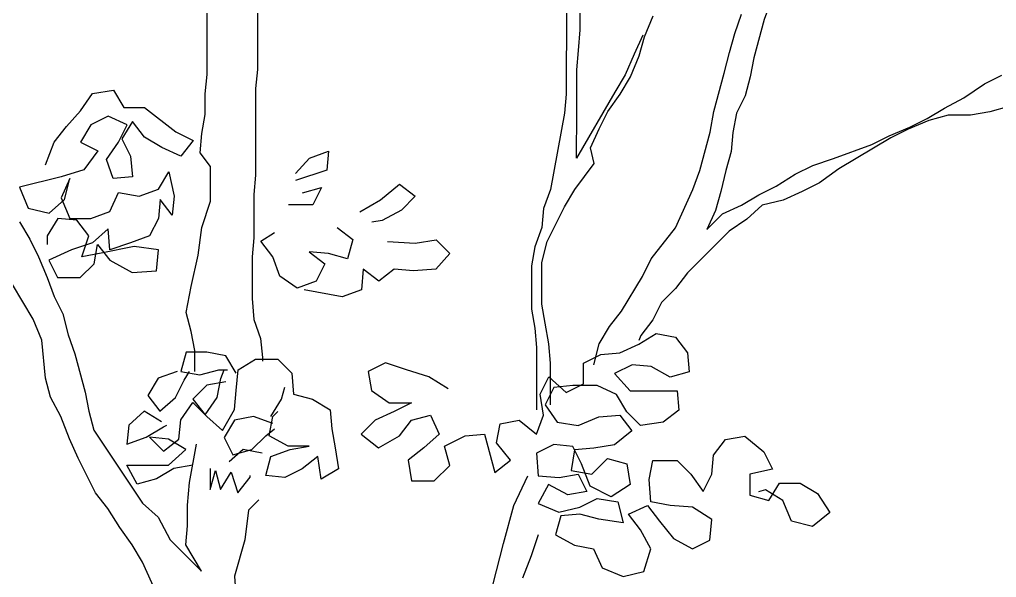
# Model space of a CAD drawing. Header units: millimetres. Extents: x 684983 to 685377, y 990360 to 990509.
# Drawn here: x 685188.02 to 685189.03, y 990443.054 to 990443.631 of the extents above; entities that cross this region are included whole.
import ezdxf

# ---------------------------------------------------------------- set-up
doc = ezdxf.new("R2010")
doc.units = ezdxf.units.MM
doc.layers.add('JACK  FRUIT TREE', color=7, linetype='Continuous')

# ---------------------------------------------------------------- blocks, each defined once
blk = doc.blocks.new('JT')
for p, q in [((0.00384, 1.01051, 157.72663), (0.00377, 0.93514, 157.72663)), ((0.21678, 0.97801, 157.72663), (0.21672, 0.91819, 157.72663)), ((0.22634, 0.96245, 157.72663), (0.22635, 0.97681, 157.72663)), ((0.35796, 0.98267, 157.72663), (0.35317, 0.96951, 157.72663)), ((-0.03093, 0.93158, 157.72663), (-0.03089, 0.97465, 157.72663)), ((0.2706, 0.95762, 157.72663), (0.2766, 0.97198, 157.72663)), ((0.33282, 0.95996, 157.72663), (0.33762, 0.97312, 157.72663)), ((0.35317, 0.96951, 157.72663), (0.34596, 0.9432, 157.72663)), ((0.22513, 0.94809, 157.72663), (0.22634, 0.96245, 157.72663)), ((0.26941, 0.95882, 157.72663), (0.26341, 0.94567, 157.72663)), ((0.267, 0.94447, 157.72663), (0.2706, 0.95762, 157.72663)), ((0.32922, 0.9468, 157.72663), (0.33282, 0.95996, 157.72663)), ((0.22392, 0.93493, 157.72663), (0.22513, 0.94809, 157.72663)), ((0.26341, 0.94567, 157.72663), (0.25742, 0.93131, 157.72663)), ((0.261, 0.93011, 157.72663), (0.267, 0.94447, 157.72663)), ((0.32561, 0.93245, 157.72663), (0.32922, 0.9468, 157.72663)), ((0.34596, 0.9432, 157.72663), (0.34356, 0.93004, 157.72663)), ((-0.03214, 0.91842, 157.72663), (-0.03093, 0.93158, 157.72663)), ((0.00377, 0.93514, 157.72663), (0.00256, 0.92198, 157.72663)), ((0.22389, 0.90622, 157.72663), (0.22392, 0.93493, 157.72663)), ((0.25742, 0.93131, 157.72663), (0.25023, 0.91936, 157.72663)), ((0.25381, 0.91816, 157.72663), (0.261, 0.93011, 157.72663)), ((0.31841, 0.90613, 157.72663), (0.32561, 0.93245, 157.72663)), ((0.34356, 0.93004, 157.72663), (0.33996, 0.91688, 157.72663)), ((0.50508, 0.9251, 157.72663), (0.51705, 0.93108, 157.72663)), ((0.49071, 0.91555, 157.72663), (0.50508, 0.9251, 157.72663)), ((-0.03215, 0.90406, 157.72663), (-0.03214, 0.91842, 157.72663)), ((0.00256, 0.92198, 157.72663), (0.00251, 0.86215, 157.72663)), ((0.21672, 0.91819, 157.72663), (0.21552, 0.90503, 157.72663)), ((0.25023, 0.91936, 157.72663), (0.22386, 0.87391, 157.72663)), ((0.24543, 0.9062, 157.72663), (0.25381, 0.91816, 157.72663)), ((0.33996, 0.91688, 157.72663), (0.33396, 0.90492, 157.72663)), ((0.47754, 0.90838, 157.72663), (0.49071, 0.91555, 157.72663)), ((0.52181, 0.90954, 157.72663), (0.50865, 0.90596, 157.72663)), ((-0.03456, 0.8909, 157.72663), (-0.03215, 0.90406, 157.72663)), ((0.21552, 0.90503, 157.72663), (0.2059, 0.85239, 157.72663)), ((0.22386, 0.87391, 157.72663), (0.22389, 0.90622, 157.72663)), ((0.23943, 0.89424, 157.72663), (0.24543, 0.9062, 157.72663)), ((0.31601, 0.89178, 157.72663), (0.31841, 0.90613, 157.72663)), ((0.33396, 0.90492, 157.72663), (0.33156, 0.89176, 157.72663)), ((0.46557, 0.90121, 157.72663), (0.47754, 0.90838, 157.72663)), ((0.47993, 0.90359, 157.72663), (0.46677, 0.90001, 157.72663)), ((0.49548, 0.90358, 157.72663), (0.47993, 0.90359, 157.72663)), ((0.50865, 0.90596, 157.72663), (0.49548, 0.90358, 157.72663)), ((0.46677, 0.90001, 157.72663), (0.4524, 0.89404, 157.72663)), ((0.4536, 0.89524, 157.72663), (0.46557, 0.90121, 157.72663)), ((-0.03577, 0.87774, 157.72663), (-0.03456, 0.8909, 157.72663)), ((0.23344, 0.88108, 157.72663), (0.23943, 0.89424, 157.72663)), ((0.3088, 0.86546, 157.72663), (0.31601, 0.89178, 157.72663)), ((0.33156, 0.89176, 157.72663), (0.33035, 0.8786, 157.72663)), ((0.42727, 0.8833, 157.72663), (0.43924, 0.88927, 157.72663)), ((0.43924, 0.88927, 157.72663), (0.4536, 0.89524, 157.72663)), ((0.4524, 0.89404, 157.72663), (0.44043, 0.88807, 157.72663)), ((0.40094, 0.87375, 157.72663), (0.42727, 0.8833, 157.72663)), ((0.44043, 0.88807, 157.72663), (0.40452, 0.86657, 157.72663)), ((-0.0286, 0.86816, 157.72663), (-0.03577, 0.87774, 157.72663)), ((0.23582, 0.87031, 157.72663), (0.23344, 0.88108, 157.72663)), ((0.33035, 0.8786, 157.72663), (0.32675, 0.86544, 157.72663)), ((0.22265, 0.85238, 157.72663), (0.23582, 0.87031, 157.72663)), ((0.37461, 0.86301, 157.72663), (0.38658, 0.86898, 157.72663)), ((0.38658, 0.86898, 157.72663), (0.40094, 0.87375, 157.72663)), ((-0.02862, 0.84423, 157.72663), (-0.0286, 0.86816, 157.72663)), ((0.00251, 0.86215, 157.72663), (0.0013, 0.84899, 157.72663)), ((0.304, 0.8523, 157.72663), (0.3088, 0.86546, 157.72663)), ((0.32675, 0.86544, 157.72663), (0.32315, 0.85109, 157.72663)), ((0.36144, 0.85465, 157.72663), (0.37461, 0.86301, 157.72663)), ((0.40452, 0.86657, 157.72663), (0.39135, 0.85701, 157.72663)), ((0.39135, 0.85701, 157.72663), (0.37938, 0.85104, 157.72663)), ((0.0013, 0.84899, 157.72663), (0.00127, 0.81908, 157.72663)), ((0.2059, 0.85239, 157.72663), (0.2011, 0.83924, 157.72663)), ((0.21546, 0.84042, 157.72663), (0.22265, 0.85238, 157.72663)), ((0.29202, 0.82599, 157.72663), (0.304, 0.8523, 157.72663)), ((0.32315, 0.85109, 157.72663), (0.31955, 0.83793, 157.72663)), ((0.3375, 0.84151, 157.72663), (0.34947, 0.84867, 157.72663)), ((0.34947, 0.84867, 157.72663), (0.36144, 0.85465, 157.72663)), ((0.37938, 0.85104, 157.72663), (0.36621, 0.84507, 157.72663)), ((-0.03462, 0.82629, 157.72663), (-0.02862, 0.84423, 157.72663)), ((0.36621, 0.84507, 157.72663), (0.35185, 0.84149, 157.72663)), ((0.2011, 0.83924, 157.72663), (0.19989, 0.82608, 157.72663)), ((0.20347, 0.8165, 157.72663), (0.21546, 0.84042, 157.72663)), ((0.31955, 0.83793, 157.72663), (0.31355, 0.82478, 157.72663)), ((0.31355, 0.82478, 157.72663), (0.32433, 0.83554, 157.72663)), ((0.32433, 0.83554, 157.72663), (0.3375, 0.84151, 157.72663)), ((0.35185, 0.84149, 157.72663), (0.34108, 0.83193, 157.72663)), ((-0.16024, 0.83, 157.72663), (-0.15307, 0.81803, 157.72663)), ((0.34108, 0.83193, 157.72663), (0.3291, 0.82357, 157.72663)), ((-0.03703, 0.80715, 157.72663), (-0.03462, 0.82629, 157.72663)), ((0.19989, 0.82608, 157.72663), (0.19509, 0.81292, 157.72663)), ((0.27525, 0.80447, 157.72663), (0.29202, 0.82599, 157.72663)), ((0.3291, 0.82357, 157.72663), (0.30036, 0.79488, 157.72663)), ((-0.15307, 0.81803, 157.72663), (-0.1471, 0.80606, 157.72663)), ((0.00127, 0.81908, 157.72663), (0.00006, 0.80592, 157.72663)), ((0.19987, 0.80215, 157.72663), (0.20347, 0.8165, 157.72663)), ((0.19509, 0.81292, 157.72663), (0.19269, 0.79976, 157.72663)), ((-0.1471, 0.80606, 157.72663), (-0.14113, 0.79169, 157.72663)), ((-0.04183, 0.78562, 157.72663), (-0.03703, 0.80715, 157.72663)), ((0.00006, 0.80592, 157.72663), (0.00004, 0.77721, 157.72663)), ((0.19984, 0.77343, 157.72663), (0.19987, 0.80215, 157.72663)), ((0.26925, 0.79251, 157.72663), (0.27525, 0.80447, 157.72663)), ((0.19269, 0.79976, 157.72663), (0.19266, 0.76985, 157.72663)), ((0.30036, 0.79488, 157.72663), (0.29198, 0.78412, 157.72663)), ((-0.14113, 0.79169, 157.72663), (-0.13636, 0.77853, 157.72663)), ((0.25487, 0.7686, 157.72663), (0.26925, 0.79251, 157.72663)), ((-0.15073, 0.76299, 157.72663), (-0.16507, 0.78693, 157.72663)), ((-0.04544, 0.76768, 157.72663), (-0.04183, 0.78562, 157.72663)), ((0.29198, 0.78412, 157.72663), (0.2824, 0.77455, 157.72663)), ((-0.13636, 0.77853, 157.72663), (-0.13039, 0.76656, 157.72663)), ((0.00004, 0.77721, 157.72663), (0.00122, 0.76285, 157.72663)), ((0.2824, 0.77455, 157.72663), (0.2764, 0.7626, 157.72663)), ((0.19266, 0.76985, 157.72663), (0.19504, 0.75669, 157.72663)), ((0.20222, 0.76027, 157.72663), (0.19984, 0.77343, 157.72663)), ((0.24649, 0.75784, 157.72663), (0.25487, 0.7686, 157.72663)), ((-0.14476, 0.74862, 157.72663), (-0.15073, 0.76299, 157.72663)), ((-0.13039, 0.76656, 157.72663), (-0.12681, 0.7522, 157.72663)), ((-0.04186, 0.75451, 157.72663), (-0.04544, 0.76768, 157.72663)), ((0.00122, 0.76285, 157.72663), (0.00599, 0.74968, 157.72663)), ((0.2764, 0.7626, 157.72663), (0.26802, 0.75184, 157.72663)), ((-0.03948, 0.74135, 157.72663), (-0.04186, 0.75451, 157.72663)), ((0.19504, 0.75669, 157.72663), (0.19622, 0.74353, 157.72663)), ((0.2046, 0.74591, 157.72663), (0.20222, 0.76027, 157.72663)), ((0.2393, 0.74588, 157.72663), (0.24649, 0.75784, 157.72663)), ((-0.14239, 0.7223, 157.72663), (-0.14476, 0.74862, 157.72663)), ((-0.12681, 0.7522, 157.72663), (-0.12204, 0.73903, 157.72663)), ((0.00599, 0.74968, 157.72663), (0.00718, 0.73652, 157.72663)), ((0.26802, 0.75184, 157.72663), (0.26682, 0.74825, 157.72663)), ((-0.03949, 0.72699, 157.72663), (-0.03948, 0.74135, 157.72663)), ((0.19622, 0.74353, 157.72663), (0.19618, 0.70045, 157.72663)), ((0.20579, 0.73275, 157.72663), (0.2046, 0.74591, 157.72663)), ((0.2357, 0.73153, 157.72663), (0.2393, 0.74588, 157.72663)), ((-0.12204, 0.73903, 157.72663), (-0.11488, 0.7127, 157.72663)), ((0.00718, 0.73652, 157.72663), (0.00718, 0.73413, 157.72663)), ((0.20576, 0.70403, 157.72663), (0.20579, 0.73275, 157.72663)), ((-0.13882, 0.70914, 157.72663), (-0.14239, 0.7223, 157.72663)), ((-0.13165, 0.69597, 157.72663), (-0.13882, 0.70914, 157.72663)), ((-0.11488, 0.7127, 157.72663), (-0.1125, 0.69954, 157.72663)), ((-0.12568, 0.68041, 157.72663), (-0.13165, 0.69597, 157.72663)), ((-0.1125, 0.69954, 157.72663), (-0.10892, 0.68638, 157.72663)), ((-0.11971, 0.66724, 157.72663), (-0.12568, 0.68041, 157.72663)), ((-0.10892, 0.68638, 157.72663), (-0.08742, 0.65405, 157.72663)), ((-0.04315, 0.65042, 157.72663), (-0.03834, 0.67674, 157.72663)), ((-0.10777, 0.6433, 157.72663), (-0.11971, 0.66724, 157.72663)), ((-0.08742, 0.65405, 157.72663), (-0.08742, 0.65405, 157.72663)), ((-0.08742, 0.65405, 157.72663), (-0.07547, 0.63609, 157.72663)), ((0.18057, 0.63466, 157.72663), (0.19016, 0.65499, 157.72663)), ((-0.04436, 0.63487, 157.72663), (-0.04315, 0.65042, 157.72663)), ((-0.0994, 0.63253, 157.72663), (-0.10777, 0.6433, 157.72663)), ((-0.07547, 0.63609, 157.72663), (-0.06471, 0.62651, 157.72663)), ((-0.04438, 0.62051, 157.72663), (-0.04436, 0.63487, 157.72663)), ((0.00469, 0.63841, 157.72663), (-0.00249, 0.63124, 157.72663)), ((0.17337, 0.60835, 157.72663), (0.18057, 0.63466, 157.72663)), ((-0.09104, 0.61936, 157.72663), (-0.0994, 0.63253, 157.72663)), ((-0.06471, 0.62651, 157.72663), (-0.05635, 0.61095, 157.72663)), ((-0.00249, 0.63124, 157.72663), (-0.0049, 0.6109, 157.72663)), ((-0.04558, 0.60735, 157.72663), (-0.04438, 0.62051, 157.72663)), ((-0.08268, 0.60738, 157.72663), (-0.09104, 0.61936, 157.72663)), ((0.1973, 0.61431, 157.72663), (0.1925, 0.59995, 157.72663)), ((-0.07551, 0.59541, 157.72663), (-0.08268, 0.60738, 157.72663)), ((-0.05635, 0.61095, 157.72663), (-0.03483, 0.58939, 157.72663)), ((-0.03483, 0.58939, 157.72663), (-0.04558, 0.60735, 157.72663)), ((-0.0049, 0.6109, 157.72663), (-0.0121, 0.58578, 157.72663)), ((0.16616, 0.57964, 157.72663), (0.17337, 0.60835, 157.72663)), ((0.1925, 0.59995, 157.72663), (0.18651, 0.58441, 157.72663)), ((-0.06357, 0.56908, 157.72663), (-0.07551, 0.59541, 157.72663)), ((-0.0121, 0.58578, 157.72663), (-0.01092, 0.56903, 157.72663))]:
    blk.add_line(p, q)
at = {"color": 3}
for p, q in [((-0.11829, 0.90653, 157.72663), (-0.10991, 0.91849, 157.72663)), ((-0.10991, 0.91849, 157.72663), (-0.09555, 0.92087, 157.72663)), ((-0.09555, 0.92087, 157.72663), (-0.08838, 0.9089, 157.72663)), ((-0.12788, 0.89577, 157.72663), (-0.11829, 0.90653, 157.72663)), ((-0.09915, 0.90292, 157.72663), (-0.11112, 0.89695, 157.72663)), ((-0.086, 0.89693, 157.72663), (-0.09915, 0.90292, 157.72663)), ((-0.08838, 0.9089, 157.72663), (-0.07402, 0.90888, 157.72663)), ((-0.07402, 0.90888, 157.72663), (-0.0525, 0.89211, 157.72663)), ((-0.11112, 0.89695, 157.72663), (-0.11831, 0.885, 157.72663)), ((-0.09199, 0.88497, 157.72663), (-0.086, 0.89693, 157.72663)), ((-0.08241, 0.89932, 157.72663), (-0.0896, 0.88736, 157.72663)), ((-0.07404, 0.88854, 157.72663), (-0.08241, 0.89932, 157.72663)), ((-0.13626, 0.88501, 157.72663), (-0.12788, 0.89577, 157.72663)), ((-0.0525, 0.89211, 157.72663), (-0.04054, 0.88612, 157.72663)), ((-0.14226, 0.86946, 157.72663), (-0.13626, 0.88501, 157.72663)), ((-0.11831, 0.885, 157.72663), (-0.10636, 0.879, 157.72663)), ((-0.10038, 0.87301, 157.72663), (-0.09199, 0.88497, 157.72663)), ((-0.0896, 0.88736, 157.72663), (-0.08363, 0.87539, 157.72663)), ((-0.06208, 0.88135, 157.72663), (-0.07404, 0.88854, 157.72663)), ((-0.04054, 0.88612, 157.72663), (-0.04893, 0.87536, 157.72663)), ((-0.10636, 0.879, 157.72663), (-0.11594, 0.86585, 157.72663)), ((-0.04893, 0.87536, 157.72663), (-0.06208, 0.88135, 157.72663)), ((0.03961, 0.87408, 157.72663), (0.05277, 0.87886, 157.72663)), ((0.05277, 0.87886, 157.72663), (0.05156, 0.8657, 157.72663)), ((-0.09561, 0.85985, 157.72663), (-0.10038, 0.87301, 157.72663)), ((-0.08363, 0.87539, 157.72663), (-0.08244, 0.86103, 157.72663)), ((0.03003, 0.86332, 157.72663), (0.03961, 0.87408, 157.72663)), ((-0.11594, 0.86585, 157.72663), (-0.1315, 0.86108, 157.72663)), ((-0.0645, 0.85264, 157.72663), (-0.05731, 0.8646, 157.72663)), ((-0.05731, 0.8646, 157.72663), (-0.05374, 0.84785, 157.72663)), ((0.05156, 0.8657, 157.72663), (0.03002, 0.85854, 157.72663)), ((-0.1315, 0.86108, 157.72663), (-0.16022, 0.85393, 157.72663)), ((-0.12552, 0.85988, 157.72663), (-0.13151, 0.84672, 157.72663)), ((-0.12912, 0.84552, 157.72663), (-0.12552, 0.85988, 157.72663)), ((-0.08244, 0.86103, 157.72663), (-0.09561, 0.85985, 157.72663)), ((0.08864, 0.84532, 157.72663), (0.10181, 0.85608, 157.72663)), ((0.10181, 0.85608, 157.72663), (0.11257, 0.84769, 157.72663)), ((-0.16022, 0.85393, 157.72663), (-0.15425, 0.83956, 157.72663)), ((-0.09802, 0.83712, 157.72663), (-0.09202, 0.85027, 157.72663)), ((-0.09202, 0.85027, 157.72663), (-0.07767, 0.84787, 157.72663)), ((-0.07767, 0.84787, 157.72663), (-0.0645, 0.85264, 157.72663)), ((0.0348, 0.85016, 157.72663), (0.04796, 0.85374, 157.72663)), ((0.04796, 0.85374, 157.72663), (0.04197, 0.84178, 157.72663)), ((-0.1399, 0.83596, 157.72663), (-0.12912, 0.84552, 157.72663)), ((-0.13151, 0.84672, 157.72663), (-0.12554, 0.83236, 157.72663)), ((-0.06331, 0.84546, 157.72663), (-0.06452, 0.8323, 157.72663)), ((-0.05495, 0.83469, 157.72663), (-0.06331, 0.84546, 157.72663)), ((-0.05374, 0.84785, 157.72663), (-0.05495, 0.83469, 157.72663)), ((0.07427, 0.83696, 157.72663), (0.08864, 0.84532, 157.72663)), ((0.11257, 0.84769, 157.72663), (0.10299, 0.83813, 157.72663)), ((-0.15425, 0.83956, 157.72663), (-0.1399, 0.83596, 157.72663)), ((-0.11118, 0.83234, 157.72663), (-0.09802, 0.83712, 157.72663)), ((0.04197, 0.84178, 157.72663), (0.02522, 0.84179, 157.72663)), ((0.10299, 0.83813, 157.72663), (0.08982, 0.83096, 157.72663)), ((-0.13392, 0.83237, 157.72663), (-0.14111, 0.82041, 157.72663)), ((-0.12076, 0.83116, 157.72663), (-0.13392, 0.83237, 157.72663)), ((-0.12554, 0.83236, 157.72663), (-0.11118, 0.83234, 157.72663)), ((-0.11239, 0.82038, 157.72663), (-0.12076, 0.83116, 157.72663)), ((-0.06452, 0.8323, 157.72663), (-0.07052, 0.82034, 157.72663)), ((0.08982, 0.83096, 157.72663), (0.08264, 0.82977, 157.72663)), ((-0.09923, 0.82516, 157.72663), (-0.11, 0.81559, 157.72663)), ((-0.09804, 0.8108, 157.72663), (-0.09923, 0.82516, 157.72663)), ((0.00605, 0.81668, 157.72663), (0.01563, 0.82266, 157.72663)), ((0.05871, 0.82621, 157.72663), (0.06947, 0.81782, 157.72663)), ((-0.14111, 0.82041, 157.72663), (-0.14111, 0.81443, 157.72663)), ((-0.11, 0.81559, 157.72663), (-0.12436, 0.81082, 157.72663)), ((-0.11719, 0.80603, 157.72663), (-0.11239, 0.82038, 157.72663)), ((-0.08368, 0.81557, 157.72663), (-0.09804, 0.8108, 157.72663)), ((-0.07052, 0.82034, 157.72663), (-0.08368, 0.81557, 157.72663)), ((0.01442, 0.80591, 157.72663), (0.00605, 0.81668, 157.72663)), ((0.06947, 0.81782, 157.72663), (0.06587, 0.80466, 157.72663)), ((0.0934, 0.8166, 157.72663), (0.11254, 0.81539, 157.72663)), ((0.11254, 0.81539, 157.72663), (0.1269, 0.81777, 157.72663)), ((0.1269, 0.81777, 157.72663), (0.13646, 0.80819, 157.72663)), ((-0.12436, 0.81082, 157.72663), (-0.13993, 0.80366, 157.72663)), ((-0.10403, 0.80841, 157.72663), (-0.11719, 0.80603, 157.72663)), ((-0.10882, 0.80123, 157.72663), (-0.10641, 0.81439, 157.72663)), ((-0.10641, 0.81439, 157.72663), (-0.09805, 0.80362, 157.72663)), ((-0.08129, 0.81317, 157.72663), (-0.10403, 0.80841, 157.72663)), ((-0.06454, 0.81077, 157.72663), (-0.08129, 0.81317, 157.72663)), ((-0.06575, 0.79641, 157.72663), (-0.06454, 0.81077, 157.72663)), ((0.05271, 0.80827, 157.72663), (0.03955, 0.80947, 157.72663)), ((0.03955, 0.80947, 157.72663), (0.05031, 0.80109, 157.72663)), ((0.06587, 0.80466, 157.72663), (0.05271, 0.80827, 157.72663)), ((-0.13993, 0.80366, 157.72663), (-0.13395, 0.79169, 157.72663)), ((-0.09805, 0.80362, 157.72663), (-0.0825, 0.79523, 157.72663)), ((0.01919, 0.79274, 157.72663), (0.01442, 0.80591, 157.72663)), ((0.13646, 0.80819, 157.72663), (0.12688, 0.79743, 157.72663)), ((-0.1184, 0.79167, 157.72663), (-0.10882, 0.80123, 157.72663)), ((-0.0825, 0.79523, 157.72663), (-0.06575, 0.79641, 157.72663)), ((0.05031, 0.80109, 157.72663), (0.04432, 0.78913, 157.72663)), ((0.07663, 0.79748, 157.72663), (0.07542, 0.78312, 157.72663)), ((0.08739, 0.78909, 157.72663), (0.07663, 0.79748, 157.72663)), ((0.09816, 0.79746, 157.72663), (0.08739, 0.78909, 157.72663)), ((0.11132, 0.79625, 157.72663), (0.09816, 0.79746, 157.72663)), ((0.12688, 0.79743, 157.72663), (0.11132, 0.79625, 157.72663)), ((-0.13395, 0.79169, 157.72663), (-0.1184, 0.79167, 157.72663)), ((0.03115, 0.78436, 157.72663), (0.01919, 0.79274, 157.72663)), ((0.04432, 0.78913, 157.72663), (0.03115, 0.78436, 157.72663)), ((0.06225, 0.77835, 157.72663), (0.03594, 0.78316, 157.72663)), ((0.07542, 0.78312, 157.72663), (0.06225, 0.77835, 157.72663)), ((0.26682, 0.74585, 157.72663), (0.27879, 0.75302, 157.72663)), ((0.27879, 0.75302, 157.72663), (0.29195, 0.75062, 157.72663)), ((0.29195, 0.75062, 157.72663), (0.30031, 0.73984, 157.72663)), ((0.25365, 0.73988, 157.72663), (0.26682, 0.74585, 157.72663)), ((-0.04546, 0.74016, 157.72663), (-0.04906, 0.727, 157.72663)), ((-0.03111, 0.74014, 157.72663), (-0.04546, 0.74016, 157.72663)), ((-0.01795, 0.73774, 157.72663), (-0.03111, 0.74014, 157.72663)), ((-0.01078, 0.72577, 157.72663), (-0.01795, 0.73774, 157.72663)), ((-0.00958, 0.72816, 157.72663), (0.00239, 0.73533, 157.72663)), ((0.00239, 0.73533, 157.72663), (0.01794, 0.73531, 157.72663)), ((0.01794, 0.73531, 157.72663), (0.02751, 0.72573, 157.72663)), ((0.22852, 0.73273, 157.72663), (0.24049, 0.7387, 157.72663)), ((0.24049, 0.7387, 157.72663), (0.25365, 0.73988, 157.72663)), ((0.30031, 0.73984, 157.72663), (0.3015, 0.72668, 157.72663)), ((-0.03591, 0.72459, 157.72663), (-0.02274, 0.72817, 157.72663)), ((-0.02274, 0.72817, 157.72663), (-0.01676, 0.72817, 157.72663)), ((-0.02155, 0.72219, 157.72663), (-0.01915, 0.72817, 157.72663)), ((-0.01079, 0.7138, 157.72663), (-0.00958, 0.72816, 157.72663)), ((0.09212, 0.73285, 157.72663), (0.08015, 0.72688, 157.72663)), ((0.10648, 0.72805, 157.72663), (0.09212, 0.73285, 157.72663)), ((0.12203, 0.72325, 157.72663), (0.10648, 0.72805, 157.72663)), ((0.22851, 0.71837, 157.72663), (0.22852, 0.73273, 157.72663)), ((0.26202, 0.7315, 157.72663), (0.25005, 0.72553, 157.72663)), ((0.27518, 0.73029, 157.72663), (0.26202, 0.7315, 157.72663)), ((0.28833, 0.7231, 157.72663), (0.27518, 0.73029, 157.72663)), ((-0.06462, 0.72223, 157.72663), (-0.07181, 0.71027, 157.72663)), ((-0.05146, 0.727, 157.72663), (-0.06462, 0.72223, 157.72663)), ((-0.05267, 0.70906, 157.72663), (-0.04668, 0.72102, 157.72663)), ((-0.04906, 0.727, 157.72663), (-0.03591, 0.72459, 157.72663)), ((-0.04668, 0.72102, 157.72663), (-0.04308, 0.72699, 157.72663)), ((-0.02396, 0.70903, 157.72663), (-0.02155, 0.72219, 157.72663)), ((0.02751, 0.72573, 157.72663), (0.02869, 0.71137, 157.72663)), ((0.08015, 0.72688, 157.72663), (0.08253, 0.71372, 157.72663)), ((0.13518, 0.71487, 157.72663), (0.12203, 0.72325, 157.72663)), ((0.19859, 0.71122, 157.72663), (0.20458, 0.72318, 157.72663)), ((0.20458, 0.72318, 157.72663), (0.21654, 0.7124, 157.72663)), ((0.25005, 0.72553, 157.72663), (0.26081, 0.71356, 157.72663)), ((0.3015, 0.72668, 157.72663), (0.28833, 0.7231, 157.72663)), ((-0.03113, 0.71741, 157.72663), (-0.04071, 0.70785, 157.72663)), ((-0.01796, 0.71979, 157.72663), (-0.03113, 0.71741, 157.72663)), ((0.02031, 0.70779, 157.72663), (0.02271, 0.71617, 157.72663)), ((0.20816, 0.716, 157.72663), (0.20217, 0.70404, 157.72663)), ((0.22133, 0.71718, 157.72663), (0.20816, 0.716, 157.72663)), ((0.21654, 0.7124, 157.72663), (0.22851, 0.71837, 157.72663)), ((0.23808, 0.71717, 157.72663), (0.22133, 0.71718, 157.72663)), ((0.25123, 0.71117, 157.72663), (0.23808, 0.71717, 157.72663)), ((-0.07181, 0.71027, 157.72663), (-0.06345, 0.69949, 157.72663)), ((-0.06345, 0.69949, 157.72663), (-0.05267, 0.70906, 157.72663)), ((-0.04071, 0.70785, 157.72663), (-0.03234, 0.69707, 157.72663)), ((-0.03234, 0.69707, 157.72663), (-0.02396, 0.70903, 157.72663)), ((-0.012, 0.70064, 157.72663), (-0.01079, 0.7138, 157.72663)), ((0.01312, 0.69584, 157.72663), (0.02031, 0.70779, 157.72663)), ((0.02869, 0.71137, 157.72663), (0.04185, 0.70777, 157.72663)), ((0.04185, 0.70777, 157.72663), (0.05381, 0.70058, 157.72663)), ((0.08253, 0.71372, 157.72663), (0.09449, 0.70533, 157.72663)), ((0.20097, 0.69686, 157.72663), (0.19859, 0.71122, 157.72663)), ((0.2584, 0.6992, 157.72663), (0.25123, 0.71117, 157.72663)), ((0.26081, 0.71356, 157.72663), (0.29311, 0.71353, 157.72663)), ((0.29311, 0.71353, 157.72663), (0.29429, 0.70036, 157.72663)), ((-0.0491, 0.6935, 157.72663), (-0.04071, 0.70546, 157.72663)), ((-0.04071, 0.70546, 157.72663), (-0.03115, 0.69588, 157.72663)), ((-0.02039, 0.68629, 157.72663), (-0.012, 0.70064, 157.72663)), ((0.05381, 0.70058, 157.72663), (0.05499, 0.68742, 157.72663)), ((0.09449, 0.70533, 157.72663), (0.11004, 0.70532, 157.72663)), ((0.11004, 0.70532, 157.72663), (0.09807, 0.69935, 157.72663)), ((0.20217, 0.70404, 157.72663), (0.21053, 0.69206, 157.72663)), ((-0.07422, 0.6995, 157.72663), (-0.08499, 0.68994, 157.72663)), ((-0.06226, 0.69231, 157.72663), (-0.07422, 0.6995, 157.72663)), ((-0.03115, 0.69588, 157.72663), (-0.02039, 0.68629, 157.72663)), ((0.00116, 0.69585, 157.72663), (-0.01201, 0.69347, 157.72663)), ((0.01431, 0.69105, 157.72663), (0.00116, 0.69585, 157.72663)), ((0.01191, 0.68268, 157.72663), (0.01432, 0.69583, 157.72663)), ((0.01432, 0.69583, 157.72663), (0.01791, 0.69942, 157.72663)), ((0.09807, 0.69935, 157.72663), (0.08491, 0.69338, 157.72663)), ((0.11003, 0.69335, 157.72663), (0.1232, 0.69693, 157.72663)), ((0.1232, 0.69693, 157.72663), (0.12917, 0.68376, 157.72663)), ((0.19617, 0.6837, 157.72663), (0.20097, 0.69686, 157.72663)), ((0.22489, 0.68966, 157.72663), (0.23925, 0.69563, 157.72663)), ((0.23925, 0.69563, 157.72663), (0.25361, 0.69681, 157.72663)), ((0.25361, 0.69681, 157.72663), (0.26198, 0.68604, 157.72663)), ((0.26796, 0.68962, 157.72663), (0.2584, 0.6992, 157.72663)), ((0.29429, 0.70036, 157.72663), (0.28352, 0.692, 157.72663)), ((-0.08499, 0.68994, 157.72663), (-0.0862, 0.67678, 157.72663)), ((-0.07304, 0.68156, 157.72663), (-0.06106, 0.68872, 157.72663)), ((-0.06106, 0.68872, 157.72663), (-0.05867, 0.68992, 157.72663)), ((-0.0503, 0.68034, 157.72663), (-0.0491, 0.6935, 157.72663)), ((-0.01201, 0.69347, 157.72663), (-0.01919, 0.68151, 157.72663)), ((0.00952, 0.68268, 157.72663), (0.01551, 0.68746, 157.72663)), ((0.05499, 0.68742, 157.72663), (0.05737, 0.67426, 157.72663)), ((0.08491, 0.69338, 157.72663), (0.07533, 0.68381, 157.72663)), ((0.10165, 0.68259, 157.72663), (0.11003, 0.69335, 157.72663)), ((0.16865, 0.67775, 157.72663), (0.17105, 0.6909, 157.72663)), ((0.17105, 0.6909, 157.72663), (0.18421, 0.69329, 157.72663)), ((0.18421, 0.69329, 157.72663), (0.19617, 0.6837, 157.72663)), ((0.21053, 0.69206, 157.72663), (0.22489, 0.68966, 157.72663)), ((0.28352, 0.692, 157.72663), (0.26796, 0.68962, 157.72663)), ((-0.0862, 0.67678, 157.72663), (-0.07304, 0.68156, 157.72663)), ((-0.05748, 0.68035, 157.72663), (-0.07064, 0.68155, 157.72663)), ((-0.07064, 0.68155, 157.72663), (-0.06108, 0.67197, 157.72663)), ((-0.06108, 0.67197, 157.72663), (-0.0503, 0.68034, 157.72663)), ((-0.04552, 0.67316, 157.72663), (-0.05748, 0.68035, 157.72663)), ((-0.01919, 0.68151, 157.72663), (-0.01322, 0.66954, 157.72663)), ((-0.00006, 0.67311, 157.72663), (0.00952, 0.68268, 157.72663)), ((0.02507, 0.67548, 157.72663), (0.01191, 0.68268, 157.72663)), ((0.07533, 0.68381, 157.72663), (0.08728, 0.67423, 157.72663)), ((0.08728, 0.67423, 157.72663), (0.10165, 0.68259, 157.72663)), ((0.12917, 0.68376, 157.72663), (0.11839, 0.6742, 157.72663)), ((0.13275, 0.67539, 157.72663), (0.14711, 0.68255, 157.72663)), ((0.14711, 0.68255, 157.72663), (0.16028, 0.68374, 157.72663)), ((0.16028, 0.68374, 157.72663), (0.16743, 0.65741, 157.72663)), ((0.26198, 0.68604, 157.72663), (0.25, 0.67647, 157.72663)), ((0.32658, 0.67999, 157.72663), (0.33974, 0.68238, 157.72663)), ((0.33974, 0.68238, 157.72663), (0.35289, 0.67159, 157.72663)), ((0.03943, 0.67547, 157.72663), (0.02507, 0.67548, 157.72663)), ((0.02626, 0.67309, 157.72663), (0.03943, 0.67547, 157.72663)), ((0.05737, 0.67426, 157.72663), (0.05975, 0.6599, 157.72663)), ((0.11839, 0.6742, 157.72663), (0.10762, 0.66584, 157.72663)), ((0.13633, 0.66222, 157.72663), (0.13275, 0.67539, 157.72663)), ((0.17821, 0.66577, 157.72663), (0.16865, 0.67775, 157.72663)), ((0.20813, 0.67651, 157.72663), (0.19616, 0.67054, 157.72663)), ((0.22129, 0.6753, 157.72663), (0.20813, 0.67651, 157.72663)), ((0.22726, 0.66333, 157.72663), (0.22129, 0.6753, 157.72663)), ((0.23564, 0.6741, 157.72663), (0.22248, 0.67291, 157.72663)), ((0.25, 0.67647, 157.72663), (0.23564, 0.6741, 157.72663)), ((0.31819, 0.66923, 157.72663), (0.32658, 0.67999, 157.72663)), ((-0.0575, 0.6624, 157.72663), (-0.04552, 0.67316, 157.72663)), ((-0.00604, 0.67312, 157.72663), (-0.01562, 0.66475, 157.72663)), ((-0.01322, 0.66954, 157.72663), (-0.00006, 0.67311, 157.72663)), ((0.00712, 0.67071, 157.72663), (-0.00604, 0.67312, 157.72663)), ((0.0095, 0.65516, 157.72663), (0.0131, 0.66832, 157.72663)), ((0.0131, 0.66832, 157.72663), (0.02626, 0.67309, 157.72663)), ((0.0454, 0.66829, 157.72663), (0.03463, 0.65992, 157.72663)), ((0.04778, 0.65273, 157.72663), (0.0454, 0.66829, 157.72663)), ((0.19616, 0.67054, 157.72663), (0.19734, 0.65499, 157.72663)), ((0.22248, 0.67291, 157.72663), (0.22008, 0.65856, 157.72663)), ((0.23443, 0.65615, 157.72663), (0.24521, 0.66691, 157.72663)), ((0.24521, 0.66691, 157.72663), (0.25837, 0.66331, 157.72663)), ((0.31699, 0.65607, 157.72663), (0.31819, 0.66923, 157.72663)), ((0.35289, 0.67159, 157.72663), (0.35887, 0.65962, 157.72663)), ((-0.07905, 0.64926, 157.72663), (-0.08621, 0.66243, 157.72663)), ((-0.08621, 0.66243, 157.72663), (-0.0575, 0.6624, 157.72663)), ((-0.04075, 0.66238, 157.72663), (-0.05391, 0.66, 157.72663)), ((0.10762, 0.66584, 157.72663), (0.10999, 0.65148, 157.72663)), ((0.12555, 0.65146, 157.72663), (0.13633, 0.66222, 157.72663)), ((0.16743, 0.65741, 157.72663), (0.17821, 0.66577, 157.72663)), ((0.23323, 0.64778, 157.72663), (0.22726, 0.66333, 157.72663)), ((0.25837, 0.66331, 157.72663), (0.26075, 0.64895, 157.72663)), ((0.27391, 0.65252, 157.72663), (0.27632, 0.66568, 157.72663)), ((0.27632, 0.66568, 157.72663), (0.29307, 0.66567, 157.72663)), ((0.29307, 0.66567, 157.72663), (0.30263, 0.65609, 157.72663)), ((-0.05391, 0.66, 157.72663), (-0.06588, 0.65283, 157.72663)), ((-0.02879, 0.65998, 157.72663), (-0.0288, 0.64562, 157.72663)), ((-0.0288, 0.64562, 157.72663), (-0.0252, 0.65878, 157.72663)), ((-0.0252, 0.65878, 157.72663), (-0.02162, 0.64562, 157.72663)), ((-0.02162, 0.64562, 157.72663), (-0.01443, 0.65757, 157.72663)), ((-0.01443, 0.65757, 157.72663), (-0.00966, 0.64321, 157.72663)), ((-0.00966, 0.64321, 157.72663), (-0.00127, 0.65397, 157.72663)), ((-0.00127, 0.65397, 157.72663), (-0.00127, 0.65517, 157.72663)), ((0.02266, 0.65395, 157.72663), (0.0095, 0.65516, 157.72663)), ((0.03463, 0.65992, 157.72663), (0.02266, 0.65395, 157.72663)), ((0.05975, 0.6599, 157.72663), (0.04778, 0.65273, 157.72663)), ((0.19734, 0.65499, 157.72663), (0.2117, 0.65378, 157.72663)), ((0.2117, 0.65378, 157.72663), (0.22486, 0.65616, 157.72663)), ((0.22008, 0.65856, 157.72663), (0.23443, 0.65615, 157.72663)), ((0.22486, 0.65616, 157.72663), (0.23083, 0.64419, 157.72663)), ((0.30263, 0.65609, 157.72663), (0.31099, 0.64411, 157.72663)), ((0.31099, 0.64411, 157.72663), (0.31699, 0.65607, 157.72663)), ((0.34331, 0.65605, 157.72663), (0.3433, 0.64169, 157.72663)), ((0.35887, 0.65962, 157.72663), (0.34331, 0.65605, 157.72663)), ((-0.06588, 0.65283, 157.72663), (-0.07905, 0.64926, 157.72663)), ((0.10999, 0.65148, 157.72663), (0.12555, 0.65146, 157.72663)), ((0.20451, 0.649, 157.72663), (0.19732, 0.63584, 157.72663)), ((0.21767, 0.64181, 157.72663), (0.20451, 0.649, 157.72663)), ((0.24758, 0.64058, 157.72663), (0.23323, 0.64778, 157.72663)), ((0.26075, 0.64895, 157.72663), (0.24758, 0.64058, 157.72663)), ((0.27509, 0.63697, 157.72663), (0.27391, 0.65252, 157.72663)), ((0.35645, 0.63809, 157.72663), (0.36364, 0.65005, 157.72663)), ((0.36364, 0.65005, 157.72663), (0.378, 0.65004, 157.72663)), ((0.378, 0.65004, 157.72663), (0.38996, 0.64285, 157.72663)), ((0.23083, 0.64419, 157.72663), (0.21767, 0.64181, 157.72663)), ((0.3433, 0.64169, 157.72663), (0.35645, 0.63809, 157.72663)), ((0.35407, 0.64527, 157.72663), (0.34928, 0.64408, 157.72663)), ((0.36602, 0.63808, 157.72663), (0.35407, 0.64527, 157.72663)), ((0.38996, 0.64285, 157.72663), (0.39832, 0.62968, 157.72663)), ((0.19732, 0.63584, 157.72663), (0.21167, 0.62985, 157.72663)), ((0.21167, 0.62985, 157.72663), (0.22603, 0.63342, 157.72663)), ((0.22603, 0.63342, 157.72663), (0.238, 0.6394, 157.72663)), ((0.238, 0.6394, 157.72663), (0.25236, 0.63699, 157.72663)), ((0.25236, 0.63699, 157.72663), (0.25594, 0.62263, 157.72663)), ((0.25953, 0.62861, 157.72663), (0.2727, 0.63458, 157.72663)), ((0.2727, 0.63458, 157.72663), (0.28106, 0.6238, 157.72663)), ((0.28825, 0.63456, 157.72663), (0.27509, 0.63697, 157.72663)), ((0.3038, 0.63335, 157.72663), (0.28825, 0.63456, 157.72663)), ((0.31696, 0.62497, 157.72663), (0.3038, 0.63335, 157.72663)), ((0.37199, 0.62372, 157.72663), (0.36602, 0.63808, 157.72663)), ((0.21287, 0.62745, 157.72663), (0.20927, 0.6143, 157.72663)), ((0.22603, 0.62864, 157.72663), (0.21287, 0.62745, 157.72663)), ((0.23919, 0.62504, 157.72663), (0.22603, 0.62864, 157.72663)), ((0.2679, 0.61783, 157.72663), (0.25953, 0.62861, 157.72663)), ((0.39832, 0.62968, 157.72663), (0.38635, 0.62012, 157.72663)), ((0.25594, 0.62263, 157.72663), (0.23919, 0.62504, 157.72663)), ((0.28106, 0.6238, 157.72663), (0.29062, 0.61183, 157.72663)), ((0.31575, 0.61061, 157.72663), (0.31696, 0.62497, 157.72663)), ((0.38635, 0.62012, 157.72663), (0.37199, 0.62372, 157.72663)), ((0.20927, 0.6143, 157.72663), (0.22242, 0.60711, 157.72663)), ((0.27506, 0.60466, 157.72663), (0.2679, 0.61783, 157.72663)), ((0.22242, 0.60711, 157.72663), (0.23558, 0.6047, 157.72663)), ((0.29062, 0.61183, 157.72663), (0.30378, 0.60464, 157.72663)), ((0.30378, 0.60464, 157.72663), (0.31575, 0.61061, 157.72663)), ((0.23558, 0.6047, 157.72663), (0.24155, 0.59153, 157.72663)), ((0.27026, 0.58911, 157.72663), (0.27506, 0.60466, 157.72663)), ((0.24155, 0.59153, 157.72663), (0.2559, 0.58554, 157.72663)), ((0.2559, 0.58554, 157.72663), (0.27026, 0.58911, 157.72663))]:
    blk.add_line(p, q, dxfattribs=at)

msp = doc.modelspace()

# ---------------------------------------------------------------- block references
at = {"layer": 'JACK  FRUIT TREE', "xscale": 1.5, "yscale": 1.5, "zscale": 1.5}
msp.add_blockref('JT', (685188.26, 990442.1769, -137.901), dxfattribs=at)

doc.saveas('drawing.dxf')
